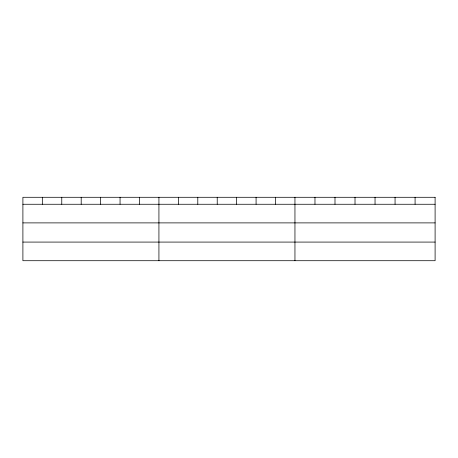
<?xml version="1.0" encoding="UTF-8"?>
<svg xmlns="http://www.w3.org/2000/svg" width="458" height="458" viewBox="0 0 458 458"><rect width="100%" height="100%" fill="white"/><g stroke="black" fill="none" stroke-linecap="round" stroke-linejoin="round"><path stroke-width="0.69" d="M22.9 204.262L435.1 204.262M22.9 222.891L435.1 222.891M22.9 242.082L435.1 242.082M415.08 197.289L415.08 204.262M395.059 197.289L395.059 204.262M375.039 197.289L375.039 204.262M355.013 197.289L355.013 204.262M334.993 197.289L334.993 204.262M314.972 197.289L314.972 204.262M294.952 197.289L294.952 260.711M275.521 197.289L275.521 204.262M256.085 197.289L256.085 204.262M236.654 197.289L236.654 204.262M217.224 197.289L217.224 204.262M197.793 197.289L197.793 204.262M178.357 197.289L178.357 204.262M158.926 197.289L158.926 260.711M139.495 197.289L139.495 204.262M120.059 197.289L120.059 204.262M100.628 197.289L100.628 204.262M81.198 197.289L81.198 204.262M61.767 197.289L61.767 204.262M42.331 197.289L42.331 204.262M435.1 197.289L22.9 197.289L22.9 260.711L435.1 260.711L435.1 197.289"/></g></svg>
